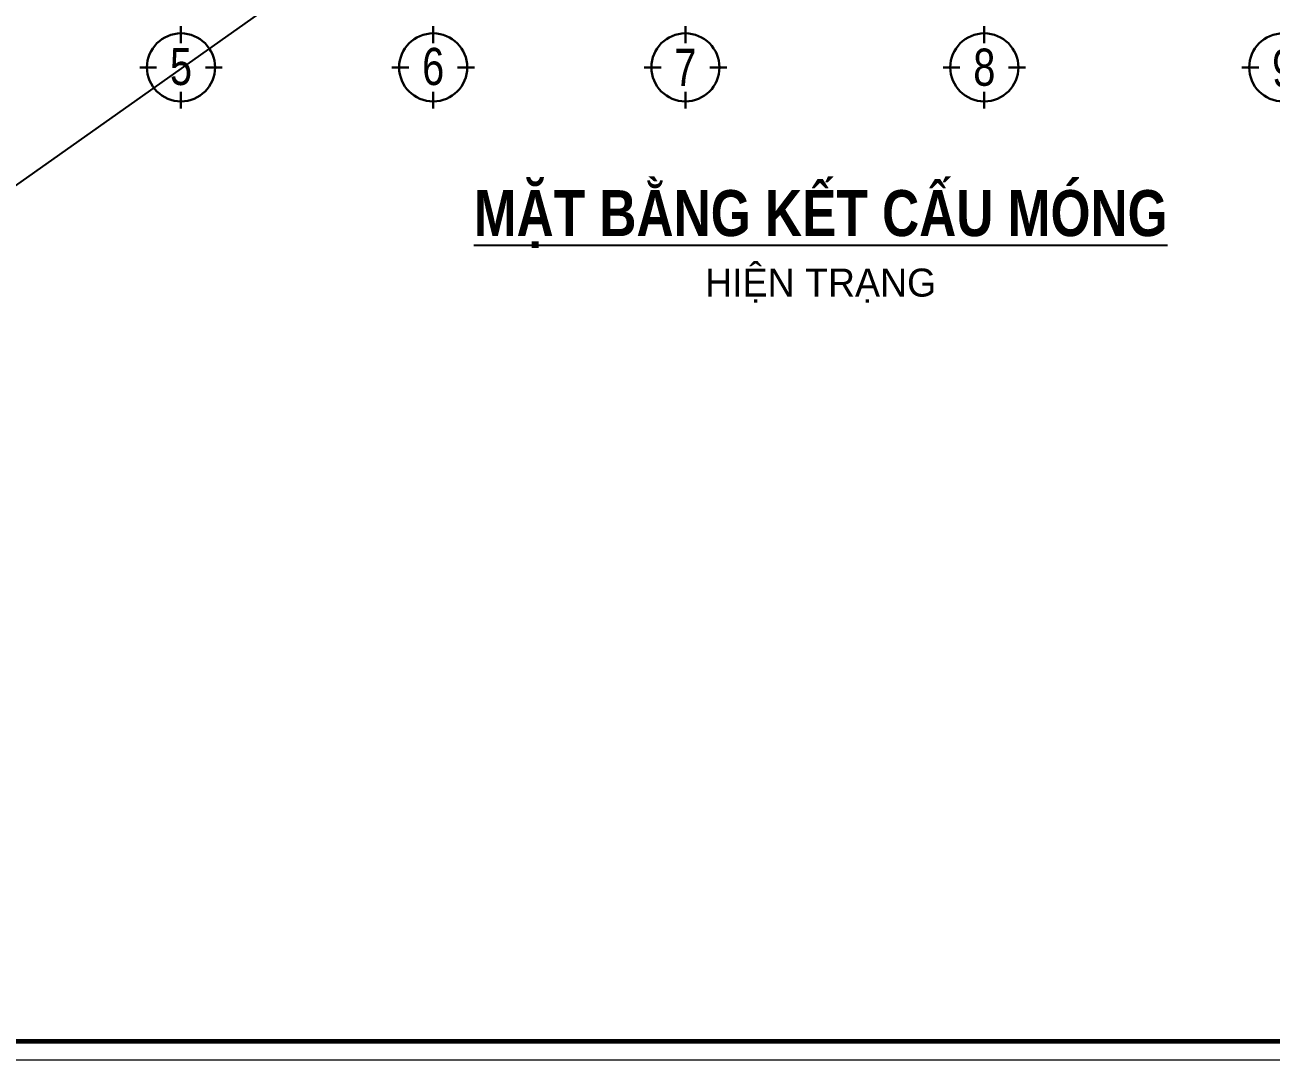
# Model space of a CAD drawing. Header units: millimetres. Extents: x 5243337 to 5938936, y 490824 to 785930.
# Drawn here: x 5317490 to 5330831, y 498448 to 509531 of the extents above; entities that cross this region are included whole.
import ezdxf
from ezdxf.enums import TextEntityAlignment as Align

# ---------------------------------------------------------------- set-up
doc = ezdxf.new("R2010")
doc.units = ezdxf.units.MM
doc.header["$MEASUREMENT"] = 0
doc.layers.get('0').update_dxf_attribs({"lineweight": 0})
doc.layers.get('Defpoints').update_dxf_attribs({"lineweight": 0})
doc.layers.add('KCS_Plotter', color=11, linetype='Continuous', plot=False)
for name, color, linetype, lineweight in [('Khungten_LCDI', 7, 'Continuous', 25), ('LC ISO', 153, 'Continuous', 13), ('LC Net thay', 7, 'Continuous', 25), ('LC Text1', 3, 'Continuous', 20), ('LC Text2', 7, 'Continuous', 25)]:
    doc.layers.add(name, color=color, linetype=linetype, lineweight=lineweight)
doc.styles.add('EG 1', font='VHAVANB.TTF')
doc.styles.add('Khungten', font='VHAVAN.TTF', dxfattribs={"width": 0.9, "height": 5000})
doc.styles.add('LC 1', font='VHAVANB.TTF')
doc.styles.add('LC3', font='VHARIALB.TTF', dxfattribs={"width": 0.8})
doc.styles.add('Tahoma', font='tahoma.ttf')
doc.styles.add('Title', font='VHBLACK.TTF')

# ---------------------------------------------------------------- blocks, each defined once
blk = doc.blocks.new('TIEUDE1')
at = {"layer": 'LC Text2', "color": 7, "style": 'LC 1'}
blk.add_attdef('TIªU§Ò', text='', height=5, dxfattribs=at).set_placement((0, 0), align=Align.BOTTOM_CENTER)
blk.add_attdef('TL', text='', height=3, dxfattribs=at).set_placement((0, -2), align=Align.TOP_CENTER)
blk = doc.blocks.new('lcdi fix1')
at = {"layer": 'Defpoints', "lineweight": 0}
blk.add_lwpolyline([(-1200, -14850), (-1200, 14850), (40800, 14850), (40800, -14850)], close=True, dxfattribs=at)
at = {"layer": 'Khungten_LCDI', "color": 5, "lineweight": 60}
blk.add_lwpolyline([(0, -14650), (0, 14650), (40600, 14650), (40600, -14650)], close=True, dxfattribs=at)
at = {"color": 7, "style": 'Khungten', "width": 0.8}
for tag, p in [('REVISION', (39499, -10746)), ('NGAYHT', (39546, -11609))]:
    blk.add_attdef(tag, text='', height=200, dxfattribs=at).set_placement(p, align=Align.CENTER)
at = {"layer": 'LC Text1', "style": 'Title', "width": 1.485915}
for tag, p, p2 in [('TENBANVE1', (36913, -8886), (40339, -8886)), ('TENBANVE2', (36913, -9562), (40339, -9562))]:
    blk.add_attdef(tag, text='', height=250, dxfattribs=at).set_placement(p, p2, align=Align.FIT)
at = {"layer": 'LC Text1', "style": 'Title', "width": 0.7}
blk.add_attdef('SOBANVE', text='', height=250, dxfattribs=at).set_placement((39562, -13896), align=Align.CENTER)
blk = doc.blocks.new('KyHieu TrucDinhVi')
at = {"color": 7, "lineweight": 30}
for p, q in [((0, 2.36), (0, 4)), ((-2.36, 0), (-4, 0)), ((2.36, 0), (4, 0)), ((0, -2.36), (0, -4))]:
    blk.add_line(p, q, dxfattribs=at)
blk.add_circle((0, 0), 3.3, dxfattribs=at)
at = {"ltscale": 20, "style": 'Tahoma'}
blk.add_attdef('AA', text='', height=3, dxfattribs=at).set_placement((0, 0), align=Align.MIDDLE_CENTER)

msp = doc.modelspace()

# ---------------------------------------------------------------- linework, layer by layer
at = {"layer": 'KCS_Plotter'}
msp.add_line((5304149.2, 498447.8), (5346149.2, 528147.8), dxfattribs=at)

# ---------------------------------------------------------------- block references
at = {"layer": 'LC ISO'}
ref = msp.add_blockref('KyHieu TrucDinhVi', (5319160.9, 509076.5), dxfattribs=dict(at, xscale=-110.459031681925, yscale=110.459031681925, zscale=110.459031681925, rotation=180))
ref.add_attrib('AA', '5', dxfattribs={"layer": '0', "ltscale": 20, "height": 397.7, "style": 'EG 1', "width": 0.8}).set_placement((5319160.9, 509086.3), align=Align.MIDDLE_CENTER)
ref = msp.add_blockref('KyHieu TrucDinhVi', (5321860.9, 509076.5), dxfattribs=dict(at, xscale=-110.459031681925, yscale=110.459031681925, zscale=110.459031681925, rotation=180))
ref.add_attrib('AA', '6', dxfattribs={"layer": '0', "ltscale": 20, "height": 397.7, "style": 'EG 1', "width": 0.8}).set_placement((5321860.9, 509086.3), align=Align.MIDDLE_CENTER)
ref = msp.add_blockref('KyHieu TrucDinhVi', (5324560.9, 509076.5), dxfattribs=dict(at, xscale=-110.459031681925, yscale=110.459031681925, zscale=110.459031681925, rotation=180))
ref.add_attrib('AA', '7', dxfattribs={"layer": '0', "ltscale": 20, "height": 397.7, "style": 'EG 1', "width": 0.8}).set_placement((5324560.9, 509076.5), align=Align.MIDDLE_CENTER)
ref = msp.add_blockref('KyHieu TrucDinhVi', (5327760.9, 509076.5), dxfattribs=dict(at, xscale=-110.459031681925, yscale=110.459031681925, zscale=110.459031681925, rotation=180))
ref.add_attrib('AA', '8', dxfattribs={"layer": '0', "ltscale": 20, "height": 397.7, "style": 'EG 1', "width": 0.8}).set_placement((5327760.9, 509078.6), align=Align.MIDDLE_CENTER)
ref = msp.add_blockref('KyHieu TrucDinhVi', (5330960.9, 509076.5), dxfattribs=dict(at, xscale=-110.459031681925, yscale=110.459031681925, zscale=110.459031681925, rotation=180))
ref.add_attrib('AA', '9', dxfattribs={"layer": '0', "ltscale": 20, "height": 397.7, "style": 'EG 1', "width": 0.8}).set_placement((5330960.9, 509068.9), align=Align.MIDDLE_CENTER)
at = {"layer": 'LC Net thay'}
msp.add_blockref('lcdi fix1', (5305349.2, 513297.8), dxfattribs=at)
at = {"layer": 'LC Text2'}
ref = msp.add_blockref('TIEUDE1', (5326009, 507122.3), dxfattribs=dict(at, xscale=100.0000000001933, yscale=100.0000000001933, zscale=100.0000000001933))
ref.add_attrib('TIªU§Ò', '%%UmÆt b»ng kÕt cÊu mãng', dxfattribs={"color": 7, "height": 492.441, "style": 'LC3', "width": 0.8}).set_placement((5326009, 507122.3), align=Align.BOTTOM_CENTER)
ref.add_attrib('TL', 'hiÖn tr¹ng', dxfattribs={"color": 7, "height": 300, "style": 'LC 1'}).set_placement((5326009, 506922.3), align=Align.TOP_CENTER)

doc.saveas('drawing.dxf')
